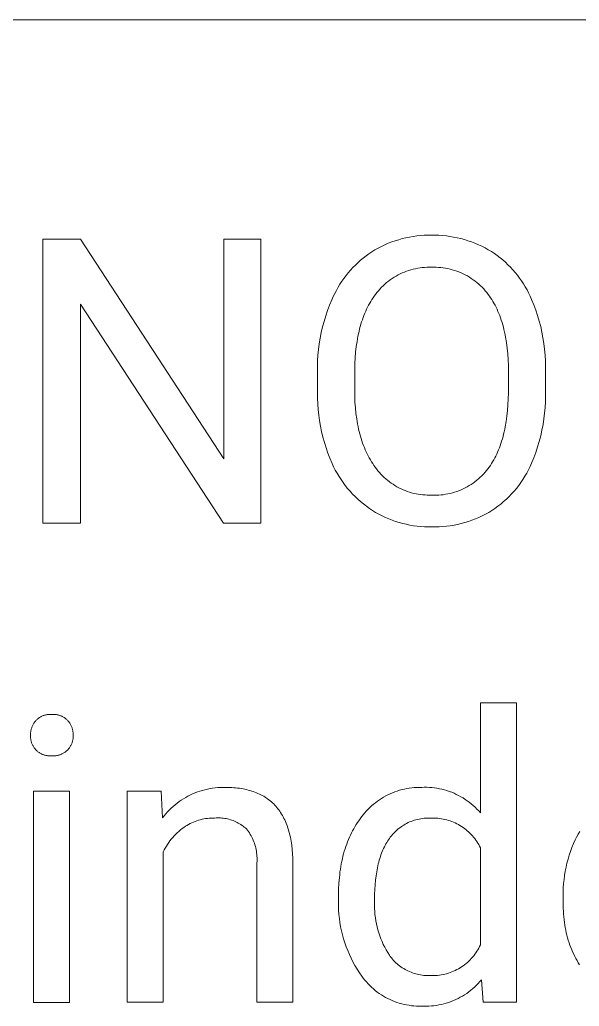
# Model space of a CAD drawing. Header units: millimetres. Extents: x 1287 to 5317, y -239 to 2577.
# Drawn here: x 4142.9 to 4218.2, y 78.8 to 211.4 of the extents above; entities that cross this region are included whole.
import ezdxf

# ---------------------------------------------------------------- set-up
doc = ezdxf.new("R2010")
doc.units = ezdxf.units.MM
doc.header["$MEASUREMENT"] = 0
doc.layers.add('Domyślny', color=7, linetype='Continuous', true_color=0x000000)

msp = doc.modelspace()

# ---------------------------------------------------------------- linework, layer by layer
at = {"layer": 'Domyślny', "color": 18, "lineweight": 15, "true_color": 0x000000}
for p, q in [((5313.2, 211.41), (3793.97, 211.41)), ((4146.07, 143.77), (4146.07, 181.94)), ((4146.07, 181.94), (4151.13, 181.94)), ((4151.13, 181.94), (4170.4, 152.4)), ((4170.4, 152.4), (4170.4, 181.94)), ((4170.4, 181.94), (4175.4, 181.94)), ((4175.4, 181.94), (4175.4, 143.77)), ((4192.99, 181.54), (4193.46, 181.7)), ((4193.46, 181.7), (4193.93, 181.85)), ((4193.93, 181.85), (4194.41, 181.99)), ((4194.41, 181.99), (4194.89, 182.11)), ((4194.89, 182.11), (4195.38, 182.21)), ((4195.38, 182.21), (4195.87, 182.29)), ((4195.87, 182.29), (4196.36, 182.36)), ((4196.36, 182.36), (4196.86, 182.41)), ((4196.86, 182.41), (4197.35, 182.44)), ((4197.35, 182.44), (4197.85, 182.46)), ((4197.85, 182.46), (4198.35, 182.46)), ((4198.35, 182.46), (4198.84, 182.46)), ((4198.84, 182.46), (4199.34, 182.44)), ((4199.34, 182.44), (4199.84, 182.41)), ((4199.84, 182.41), (4200.34, 182.36)), ((4200.34, 182.36), (4200.83, 182.29)), ((4200.83, 182.29), (4201.32, 182.21)), ((4201.32, 182.21), (4201.81, 182.11)), ((4201.81, 182.11), (4202.3, 181.99)), ((4202.3, 181.99), (4202.78, 181.86)), ((4202.78, 181.86), (4203.25, 181.71)), ((4203.25, 181.71), (4203.72, 181.55)), ((4190.32, 180.22), (4190.74, 180.48)), ((4190.74, 180.48), (4191.18, 180.72)), ((4191.18, 180.72), (4191.62, 180.95)), ((4191.62, 180.95), (4192.07, 181.16)), ((4192.07, 181.16), (4192.53, 181.36)), ((4192.53, 181.36), (4192.99, 181.54)), ((4203.72, 181.55), (4204.19, 181.37)), ((4204.19, 181.37), (4204.65, 181.18)), ((4204.65, 181.18), (4205.1, 180.97)), ((4205.1, 180.97), (4205.55, 180.74)), ((4205.55, 180.74), (4205.98, 180.5)), ((4205.98, 180.5), (4206.41, 180.24)), ((4188.45, 178.76), (4188.8, 179.08)), ((4188.8, 179.08), (4189.17, 179.38)), ((4189.17, 179.38), (4189.54, 179.67)), ((4189.54, 179.67), (4189.93, 179.95)), ((4189.93, 179.95), (4190.32, 180.22)), ((4206.41, 180.24), (4206.8, 179.98)), ((4206.8, 179.98), (4207.19, 179.71)), ((4207.19, 179.71), (4207.56, 179.42)), ((4207.56, 179.42), (4207.93, 179.12)), ((4207.93, 179.12), (4208.29, 178.81)), ((4187.14, 177.39), (4187.45, 177.75)), ((4187.45, 177.75), (4187.77, 178.1)), ((4187.77, 178.1), (4188.1, 178.44)), ((4188.1, 178.44), (4188.45, 178.76)), ((4195.28, 177.71), (4194.99, 177.61)), ((4195.58, 177.8), (4195.28, 177.71)), ((4195.88, 177.88), (4195.58, 177.8)), ((4196.18, 177.95), (4195.88, 177.88)), ((4196.49, 178.01), (4196.18, 177.95)), ((4196.8, 178.06), (4196.49, 178.01)), ((4197.1, 178.1), (4196.8, 178.06)), ((4197.41, 178.12), (4197.1, 178.1)), ((4197.72, 178.14), (4197.41, 178.12)), ((4198.03, 178.14), (4197.72, 178.14)), ((4198.35, 178.14), (4198.03, 178.14)), ((4198.66, 178.15), (4198.35, 178.14)), ((4198.97, 178.14), (4198.66, 178.15)), ((4199.29, 178.13), (4198.97, 178.14)), ((4199.6, 178.1), (4199.29, 178.13)), ((4199.91, 178.07), (4199.6, 178.1)), ((4200.22, 178.02), (4199.91, 178.07)), ((4200.53, 177.96), (4200.22, 178.02)), ((4200.84, 177.89), (4200.53, 177.96)), ((4201.14, 177.82), (4200.84, 177.89)), ((4201.44, 177.73), (4201.14, 177.82)), ((4201.74, 177.63), (4201.44, 177.73)), ((4208.29, 178.81), (4208.63, 178.48)), ((4208.63, 178.48), (4208.96, 178.15)), ((4208.96, 178.15), (4209.29, 177.8)), ((4209.29, 177.8), (4209.6, 177.45)), ((4186.28, 176.26), (4186.56, 176.65)), ((4186.56, 176.65), (4186.84, 177.02)), ((4186.84, 177.02), (4187.14, 177.39)), ((4192.8, 176.46), (4192.55, 176.27)), ((4193.05, 176.64), (4192.8, 176.46)), ((4193.31, 176.8), (4193.05, 176.64)), ((4193.58, 176.96), (4193.31, 176.8)), ((4193.85, 177.11), (4193.58, 176.96)), ((4194.13, 177.25), (4193.85, 177.11)), ((4194.41, 177.38), (4194.13, 177.25)), ((4194.7, 177.5), (4194.41, 177.38)), ((4194.99, 177.61), (4194.7, 177.5)), ((4202.03, 177.52), (4201.74, 177.63)), ((4202.32, 177.4), (4202.03, 177.52)), ((4202.61, 177.27), (4202.32, 177.4)), ((4202.89, 177.13), (4202.61, 177.27)), ((4203.17, 176.98), (4202.89, 177.13)), ((4203.44, 176.82), (4203.17, 176.98)), ((4203.7, 176.65), (4203.44, 176.82)), ((4203.96, 176.47), (4203.7, 176.65)), ((4204.21, 176.28), (4203.96, 176.47)), ((4209.6, 177.45), (4209.89, 177.08)), ((4209.89, 177.08), (4210.18, 176.7)), ((4210.18, 176.7), (4210.45, 176.32)), ((4185.32, 174.62), (4185.54, 175.04)), ((4185.54, 175.04), (4185.78, 175.46)), ((4185.78, 175.46), (4186.02, 175.86)), ((4186.02, 175.86), (4186.28, 176.26)), ((4191.41, 175.22), (4191.2, 174.99)), ((4191.62, 175.45), (4191.41, 175.22)), ((4191.84, 175.67), (4191.62, 175.45)), ((4192.07, 175.88), (4191.84, 175.67)), ((4192.31, 176.08), (4192.07, 175.88)), ((4192.55, 176.27), (4192.31, 176.08)), ((4204.46, 176.09), (4204.21, 176.28)), ((4204.7, 175.89), (4204.46, 176.09)), ((4204.93, 175.67), (4204.7, 175.89)), ((4205.15, 175.45), (4204.93, 175.67)), ((4205.37, 175.23), (4205.15, 175.45)), ((4205.58, 174.99), (4205.37, 175.23)), ((4210.45, 176.32), (4210.71, 175.92)), ((4210.71, 175.92), (4210.96, 175.52)), ((4210.96, 175.52), (4211.19, 175.11)), ((4211.19, 175.11), (4211.41, 174.69)), ((4184.63, 173.05), (4184.92, 173.76)), ((4184.92, 173.76), (4185.12, 174.2)), ((4185.12, 174.2), (4185.32, 174.62)), ((4190.33, 173.8), (4190.17, 173.55)), ((4190.48, 174.04), (4190.33, 173.8)), ((4190.65, 174.27), (4190.48, 174.04)), ((4190.82, 174.5), (4190.65, 174.27)), ((4191, 174.75), (4190.82, 174.5)), ((4191.2, 174.99), (4191, 174.75)), ((4205.78, 174.75), (4205.58, 174.99)), ((4205.97, 174.5), (4205.78, 174.75)), ((4206.14, 174.27), (4205.97, 174.5)), ((4206.3, 174.04), (4206.14, 174.27)), ((4206.45, 173.8), (4206.3, 174.04)), ((4206.61, 173.55), (4206.45, 173.8)), ((4211.41, 174.69), (4211.62, 174.26)), ((4211.62, 174.26), (4211.81, 173.83)), ((4211.81, 173.83), (4212.1, 173.11)), ((4170.34, 143.77), (4151.13, 173.18)), ((4151.13, 173.18), (4151.13, 143.77)), ((4184.36, 172.33), (4184.63, 173.05)), ((4189.62, 172.52), (4189.49, 172.24)), ((4189.75, 172.79), (4189.62, 172.52)), ((4189.88, 173.05), (4189.75, 172.79)), ((4190.03, 173.3), (4189.88, 173.05)), ((4190.17, 173.55), (4190.03, 173.3)), ((4206.75, 173.3), (4206.61, 173.55)), ((4206.89, 173.03), (4206.75, 173.3)), ((4207.03, 172.77), (4206.89, 173.03)), ((4207.16, 172.5), (4207.03, 172.77)), ((4207.28, 172.22), (4207.16, 172.5)), ((4212.1, 173.11), (4212.37, 172.39)), ((4212.37, 172.39), (4212.61, 171.65)), ((4183.89, 170.87), (4184.11, 171.61)), ((4184.11, 171.61), (4184.36, 172.33)), ((4189.04, 171.1), (4188.93, 170.79)), ((4189.14, 171.39), (4189.04, 171.1)), ((4189.25, 171.68), (4189.14, 171.39)), ((4189.37, 171.97), (4189.25, 171.68)), ((4189.49, 172.24), (4189.37, 171.97)), ((4207.4, 171.93), (4207.28, 172.22)), ((4207.52, 171.64), (4207.4, 171.93)), ((4207.63, 171.34), (4207.52, 171.64)), ((4207.73, 171.04), (4207.63, 171.34)), ((4212.61, 171.65), (4212.83, 170.91)), ((4183.52, 169.38), (4183.69, 170.13)), ((4183.69, 170.13), (4183.89, 170.87)), ((4188.66, 169.86), (4188.59, 169.53)), ((4188.75, 170.18), (4188.66, 169.86)), ((4188.84, 170.49), (4188.75, 170.18)), ((4188.93, 170.79), (4188.84, 170.49)), ((4207.83, 170.73), (4207.73, 171.04)), ((4207.92, 170.41), (4207.83, 170.73)), ((4208.01, 170.09), (4207.92, 170.41)), ((4208.09, 169.76), (4208.01, 170.09)), ((4208.17, 169.42), (4208.09, 169.76)), ((4212.83, 170.91), (4213.03, 170.16)), ((4213.03, 170.16), (4213.2, 169.41)), ((4183.24, 167.86), (4183.37, 168.62)), ((4183.37, 168.62), (4183.52, 169.38)), ((4188.44, 168.87), (4188.32, 168.18)), ((4188.51, 169.21), (4188.44, 168.87)), ((4188.59, 169.53), (4188.51, 169.21)), ((4208.24, 169.08), (4208.17, 169.42)), ((4208.31, 168.74), (4208.24, 169.08)), ((4208.43, 168.02), (4208.31, 168.74)), ((4213.2, 169.41), (4213.34, 168.65)), ((4213.34, 168.65), (4213.47, 167.89)), ((4183.07, 166.34), (4183.14, 167.1)), ((4183.14, 167.1), (4183.24, 167.86)), ((4188.22, 167.48), (4188.13, 166.75)), ((4188.32, 168.18), (4188.22, 167.48)), ((4208.52, 167.28), (4208.43, 168.02)), ((4208.6, 166.52), (4208.52, 167.28)), ((4213.47, 167.89), (4213.56, 167.12)), ((4213.56, 167.12), (4213.63, 166.35)), ((4183.02, 165.57), (4183.07, 166.34)), ((4188.07, 165.99), (4188.03, 165.22)), ((4188.13, 166.75), (4188.07, 165.99)), ((4208.65, 165.73), (4208.6, 166.52)), ((4213.63, 166.35), (4213.68, 165.58)), ((4183, 164.8), (4183.02, 165.57)), ((4183.01, 164.03), (4183, 164.8)), ((4188.03, 165.22), (4188.01, 164.42)), ((4188.01, 164.42), (4188.01, 161.62)), ((4208.68, 164.92), (4208.65, 165.73)), ((4208.69, 164.09), (4208.68, 164.92)), ((4213.68, 165.58), (4213.7, 164.81)), ((4213.7, 164.81), (4213.7, 164.03)), ((4183.01, 161.28), (4183.01, 164.03)), ((4208.69, 161.25), (4208.69, 164.09)), ((4213.7, 164.03), (4213.7, 161.62)), ((4183.01, 160.53), (4183.01, 161.28)), ((4183.04, 159.78), (4183.01, 160.53)), ((4188.01, 161.62), (4188.02, 160.81)), ((4188.02, 160.81), (4188.05, 160.02)), ((4208.63, 159.65), (4208.67, 160.44)), ((4208.67, 160.44), (4208.69, 161.25)), ((4213.7, 160.84), (4213.68, 160.07)), ((4213.7, 161.62), (4213.7, 160.84)), ((4183.09, 159.03), (4183.04, 159.78)), ((4188.05, 160.02), (4188.11, 159.25)), ((4188.11, 159.25), (4188.18, 158.5)), ((4208.57, 158.88), (4208.63, 159.65)), ((4213.64, 159.3), (4213.56, 158.53)), ((4213.68, 160.07), (4213.64, 159.3)), ((4183.17, 158.28), (4183.09, 159.03)), ((4183.27, 157.53), (4183.17, 158.28)), ((4188.18, 158.5), (4188.28, 157.78)), ((4188.28, 157.78), (4188.34, 157.43)), ((4208.39, 157.41), (4208.49, 158.13)), ((4208.49, 158.13), (4208.57, 158.88)), ((4213.56, 158.53), (4213.47, 157.77)), ((4183.4, 156.79), (4183.27, 157.53)), ((4183.55, 156.06), (4183.4, 156.79)), ((4188.34, 157.43), (4188.4, 157.08)), ((4188.4, 157.08), (4188.46, 156.74)), ((4188.46, 156.74), (4188.54, 156.4)), ((4208.2, 156.37), (4208.27, 156.71)), ((4208.27, 156.71), (4208.39, 157.41)), ((4213.35, 157), (4213.2, 156.25)), ((4213.47, 157.77), (4213.35, 157)), ((4183.72, 155.33), (4183.55, 156.06)), ((4183.93, 154.6), (4183.72, 155.33)), ((4188.54, 156.4), (4188.61, 156.07)), ((4188.61, 156.07), (4188.7, 155.75)), ((4188.7, 155.75), (4188.79, 155.43)), ((4188.79, 155.43), (4188.88, 155.11)), ((4207.88, 155.08), (4207.97, 155.39)), ((4207.97, 155.39), (4208.05, 155.71)), ((4208.05, 155.71), (4208.13, 156.04)), ((4208.13, 156.04), (4208.2, 156.37)), ((4213.03, 155.49), (4212.83, 154.74)), ((4213.2, 156.25), (4213.03, 155.49)), ((4184.15, 153.88), (4183.93, 154.6)), ((4184.4, 153.17), (4184.15, 153.88)), ((4188.88, 155.11), (4188.98, 154.8)), ((4188.98, 154.8), (4189.08, 154.5)), ((4189.08, 154.5), (4189.19, 154.2)), ((4189.19, 154.2), (4189.31, 153.91)), ((4189.31, 153.91), (4189.43, 153.62)), ((4207.36, 153.59), (4207.47, 153.87)), ((4207.47, 153.87), (4207.58, 154.16)), ((4207.58, 154.16), (4207.69, 154.46)), ((4207.69, 154.46), (4207.78, 154.77)), ((4207.78, 154.77), (4207.88, 155.08)), ((4212.61, 154), (4212.37, 153.27)), ((4212.83, 154.74), (4212.61, 154)), ((4184.67, 152.47), (4184.4, 153.17)), ((4189.43, 153.62), (4189.56, 153.34)), ((4189.56, 153.34), (4189.69, 153.06)), ((4189.69, 153.06), (4189.83, 152.79)), ((4189.83, 152.79), (4189.97, 152.53)), ((4189.97, 152.53), (4190.12, 152.27)), ((4206.71, 152.25), (4206.85, 152.51)), ((4206.85, 152.51), (4206.99, 152.77)), ((4206.99, 152.77), (4207.12, 153.04)), ((4207.12, 153.04), (4207.24, 153.31)), ((4207.24, 153.31), (4207.36, 153.59)), ((4212.1, 152.55), (4211.81, 151.83)), ((4212.37, 153.27), (4212.1, 152.55)), ((4184.97, 151.78), (4184.67, 152.47)), ((4185.18, 151.33), (4184.97, 151.78)), ((4185.4, 150.89), (4185.18, 151.33)), ((4190.12, 152.27), (4190.27, 152.01)), ((4190.27, 152.01), (4190.43, 151.76)), ((4190.43, 151.76), (4190.59, 151.52)), ((4190.59, 151.52), (4190.76, 151.28)), ((4190.76, 151.28), (4190.94, 151.04)), ((4205.94, 151.07), (4206.11, 151.29)), ((4206.11, 151.29), (4206.27, 151.52)), ((4206.27, 151.52), (4206.42, 151.76)), ((4206.42, 151.76), (4206.57, 152)), ((4206.57, 152), (4206.71, 152.25)), ((4211.6, 151.38), (4211.39, 150.93)), ((4211.81, 151.83), (4211.6, 151.38)), ((4185.65, 150.45), (4185.4, 150.89)), ((4185.9, 150.03), (4185.65, 150.45)), ((4186.17, 149.61), (4185.9, 150.03)), ((4190.94, 151.04), (4191.13, 150.8)), ((4191.13, 150.8), (4191.33, 150.56)), ((4191.33, 150.56), (4191.53, 150.34)), ((4191.53, 150.34), (4191.75, 150.12)), ((4191.75, 150.12), (4191.97, 149.91)), ((4191.97, 149.91), (4192.19, 149.7)), ((4204.68, 149.71), (4204.91, 149.92)), ((4204.91, 149.92), (4205.13, 150.13)), ((4205.13, 150.13), (4205.34, 150.35)), ((4205.34, 150.35), (4205.55, 150.59)), ((4205.55, 150.59), (4205.75, 150.82)), ((4205.75, 150.82), (4205.94, 151.07)), ((4210.91, 150.06), (4210.64, 149.64)), ((4211.15, 150.49), (4210.91, 150.06)), ((4211.39, 150.93), (4211.15, 150.49)), ((4186.46, 149.2), (4186.17, 149.61)), ((4186.75, 148.8), (4186.46, 149.2)), ((4187.06, 148.42), (4186.75, 148.8)), ((4192.19, 149.7), (4192.43, 149.51)), ((4192.43, 149.51), (4192.67, 149.32)), ((4192.67, 149.32), (4192.92, 149.14)), ((4192.92, 149.14), (4193.17, 148.97)), ((4193.17, 148.97), (4193.43, 148.8)), ((4193.43, 148.8), (4193.69, 148.65)), ((4193.69, 148.65), (4193.96, 148.51)), ((4193.96, 148.51), (4194.24, 148.37)), ((4202.88, 148.49), (4203.16, 148.64)), ((4203.16, 148.64), (4203.42, 148.8)), ((4203.42, 148.8), (4203.69, 148.96)), ((4203.69, 148.96), (4203.94, 149.13)), ((4203.94, 149.13), (4204.19, 149.32)), ((4204.19, 149.32), (4204.44, 149.51)), ((4204.44, 149.51), (4204.68, 149.71)), ((4210.07, 148.83), (4209.77, 148.43)), ((4210.36, 149.23), (4210.07, 148.83)), ((4210.64, 149.64), (4210.36, 149.23)), ((4187.39, 148.04), (4187.06, 148.42)), ((4187.73, 147.67), (4187.39, 148.04)), ((4188.07, 147.32), (4187.73, 147.67)), ((4188.44, 146.98), (4188.07, 147.32)), ((4194.24, 148.37), (4194.51, 148.25)), ((4194.51, 148.25), (4194.8, 148.13)), ((4194.8, 148.13), (4195.08, 148.02)), ((4195.08, 148.02), (4195.37, 147.93)), ((4195.37, 147.93), (4195.67, 147.84)), ((4195.67, 147.84), (4195.96, 147.76)), ((4195.96, 147.76), (4196.26, 147.7)), ((4196.26, 147.7), (4196.56, 147.64)), ((4196.56, 147.64), (4196.86, 147.6)), ((4196.86, 147.6), (4197.17, 147.56)), ((4197.17, 147.56), (4197.47, 147.54)), ((4197.47, 147.54), (4197.77, 147.52)), ((4197.77, 147.52), (4198.08, 147.52)), ((4198.08, 147.52), (4198.39, 147.53)), ((4198.39, 147.53), (4198.7, 147.52)), ((4198.7, 147.52), (4199.01, 147.52)), ((4199.01, 147.52), (4199.32, 147.53)), ((4199.32, 147.53), (4199.63, 147.55)), ((4199.63, 147.55), (4199.93, 147.58)), ((4199.93, 147.58), (4200.24, 147.63)), ((4200.24, 147.63), (4200.55, 147.68)), ((4200.55, 147.68), (4200.85, 147.75)), ((4200.85, 147.75), (4201.15, 147.82)), ((4201.15, 147.82), (4201.45, 147.91)), ((4201.45, 147.91), (4201.74, 148.01)), ((4201.74, 148.01), (4202.03, 148.11)), ((4202.03, 148.11), (4202.32, 148.23)), ((4202.32, 148.23), (4202.6, 148.36)), ((4202.6, 148.36), (4202.88, 148.49)), ((4208.77, 147.32), (4208.42, 146.98)), ((4209.12, 147.68), (4208.77, 147.32)), ((4209.45, 148.05), (4209.12, 147.68)), ((4209.77, 148.43), (4209.45, 148.05)), ((4188.81, 146.65), (4188.44, 146.98)), ((4189.19, 146.33), (4188.81, 146.65)), ((4189.58, 146.03), (4189.19, 146.33)), ((4189.99, 145.74), (4189.58, 146.03)), ((4207.28, 146.02), (4206.88, 145.72)), ((4207.67, 146.32), (4207.28, 146.02)), ((4208.05, 146.65), (4207.67, 146.32)), ((4208.42, 146.98), (4208.05, 146.65)), ((4190.4, 145.46), (4189.99, 145.74)), ((4190.82, 145.2), (4190.4, 145.46)), ((4191.26, 144.96), (4190.82, 145.2)), ((4191.7, 144.74), (4191.26, 144.96)), ((4192.14, 144.53), (4191.7, 144.74)), ((4192.6, 144.33), (4192.14, 144.53)), ((4205.15, 144.72), (4204.7, 144.51)), ((4205.6, 144.95), (4205.15, 144.72)), ((4206.04, 145.19), (4205.6, 144.95)), ((4206.46, 145.44), (4206.04, 145.19)), ((4206.88, 145.72), (4206.46, 145.44)), ((4151.13, 143.77), (4146.07, 143.77)), ((4175.4, 143.77), (4170.34, 143.77)), ((4193.06, 144.16), (4192.6, 144.33)), ((4193.52, 143.99), (4193.06, 144.16)), ((4194, 143.84), (4193.52, 143.99)), ((4194.47, 143.71), (4194, 143.84)), ((4194.95, 143.6), (4194.47, 143.71)), ((4195.44, 143.5), (4194.95, 143.6)), ((4195.92, 143.41), (4195.44, 143.5)), ((4196.41, 143.35), (4195.92, 143.41)), ((4196.9, 143.3), (4196.41, 143.35)), ((4197.4, 143.26), (4196.9, 143.3)), ((4197.89, 143.24), (4197.4, 143.26)), ((4198.39, 143.24), (4197.89, 143.24)), ((4198.89, 143.24), (4198.39, 143.24)), ((4199.38, 143.26), (4198.89, 143.24)), ((4199.88, 143.29), (4199.38, 143.26)), ((4200.38, 143.34), (4199.88, 143.29)), ((4200.87, 143.4), (4200.38, 143.34)), ((4201.37, 143.48), (4200.87, 143.4)), ((4201.86, 143.58), (4201.37, 143.48)), ((4202.34, 143.7), (4201.86, 143.58)), ((4202.82, 143.83), (4202.34, 143.7)), ((4203.3, 143.98), (4202.82, 143.83)), ((4203.77, 144.14), (4203.3, 143.98)), ((4204.24, 144.32), (4203.77, 144.14)), ((4204.7, 144.51), (4204.24, 144.32)), ((4204.92, 104.83), (4204.92, 119.62)), ((4204.92, 119.62), (4209.77, 119.62)), ((4209.77, 119.62), (4209.77, 79.36)), ((4146.53, 118), (4146.62, 118.02)), ((4146.62, 118.02), (4146.71, 118.03)), ((4146.71, 118.03), (4146.8, 118.04)), ((4146.8, 118.04), (4146.89, 118.05)), ((4146.89, 118.05), (4146.98, 118.05)), ((4146.98, 118.05), (4147.07, 118.05)), ((4147.07, 118.05), (4147.16, 118.05)), ((4147.16, 118.05), (4147.25, 118.04)), ((4147.25, 118.04), (4147.35, 118.05)), ((4147.35, 118.05), (4147.44, 118.05)), ((4147.44, 118.05), (4147.53, 118.05)), ((4147.53, 118.05), (4147.62, 118.05)), ((4147.62, 118.05), (4147.71, 118.04)), ((4147.71, 118.04), (4147.8, 118.03)), ((4147.8, 118.03), (4147.89, 118.02)), ((4147.89, 118.02), (4147.98, 118)), ((4144.7, 116.61), (4144.75, 116.69)), ((4144.75, 116.69), (4144.8, 116.77)), ((4144.8, 116.77), (4144.85, 116.85)), ((4144.85, 116.85), (4144.9, 116.93)), ((4144.9, 116.93), (4144.95, 117.01)), ((4144.95, 117.01), (4145.01, 117.08)), ((4145.01, 117.08), (4145.07, 117.15)), ((4145.07, 117.15), (4145.13, 117.23)), ((4145.13, 117.23), (4145.2, 117.29)), ((4145.2, 117.29), (4145.26, 117.35)), ((4145.26, 117.35), (4145.33, 117.41)), ((4145.33, 117.41), (4145.4, 117.47)), ((4145.4, 117.47), (4145.47, 117.53)), ((4145.47, 117.53), (4145.54, 117.58)), ((4145.54, 117.58), (4145.62, 117.63)), ((4145.62, 117.63), (4145.7, 117.68)), ((4145.7, 117.68), (4145.77, 117.72)), ((4145.77, 117.72), (4145.85, 117.77)), ((4145.85, 117.77), (4145.93, 117.81)), ((4145.93, 117.81), (4146.02, 117.84)), ((4146.02, 117.84), (4146.1, 117.88)), ((4146.1, 117.88), (4146.19, 117.91)), ((4146.19, 117.91), (4146.27, 117.94)), ((4146.27, 117.94), (4146.36, 117.96)), ((4146.36, 117.96), (4146.45, 117.98)), ((4146.45, 117.98), (4146.53, 118)), ((4147.98, 118), (4148.07, 117.98)), ((4148.07, 117.98), (4148.16, 117.96)), ((4148.16, 117.96), (4148.25, 117.93)), ((4148.25, 117.93), (4148.33, 117.9)), ((4148.33, 117.9), (4148.42, 117.87)), ((4148.42, 117.87), (4148.5, 117.84)), ((4148.5, 117.84), (4148.59, 117.8)), ((4148.59, 117.8), (4148.67, 117.76)), ((4148.67, 117.76), (4148.75, 117.72)), ((4148.75, 117.72), (4148.83, 117.68)), ((4148.83, 117.68), (4148.91, 117.63)), ((4148.91, 117.63), (4148.98, 117.58)), ((4148.98, 117.58), (4149.06, 117.53)), ((4149.06, 117.53), (4149.13, 117.47)), ((4149.13, 117.47), (4149.2, 117.41)), ((4149.2, 117.41), (4149.27, 117.35)), ((4149.27, 117.35), (4149.34, 117.29)), ((4149.34, 117.29), (4149.4, 117.23)), ((4149.4, 117.23), (4149.46, 117.15)), ((4149.46, 117.15), (4149.52, 117.08)), ((4149.52, 117.08), (4149.58, 117.01)), ((4149.58, 117.01), (4149.64, 116.93)), ((4149.64, 116.93), (4149.69, 116.85)), ((4149.69, 116.85), (4149.74, 116.77)), ((4149.74, 116.77), (4149.79, 116.69)), ((4149.79, 116.69), (4149.83, 116.61)), ((4144.39, 115.33), (4144.4, 115.43)), ((4144.4, 115.52), (4144.41, 115.62)), ((4144.4, 115.43), (4144.4, 115.52)), ((4144.41, 115.62), (4144.42, 115.71)), ((4144.42, 115.71), (4144.44, 115.8)), ((4144.44, 115.8), (4144.45, 115.9)), ((4144.45, 115.9), (4144.48, 115.99)), ((4144.48, 115.99), (4144.5, 116.08)), ((4144.5, 116.08), (4144.53, 116.17)), ((4144.53, 116.17), (4144.56, 116.26)), ((4144.56, 116.26), (4144.59, 116.35)), ((4144.59, 116.35), (4144.62, 116.44)), ((4144.62, 116.44), (4144.66, 116.52)), ((4144.66, 116.52), (4144.7, 116.61)), ((4149.83, 116.61), (4149.87, 116.52)), ((4149.87, 116.52), (4149.91, 116.44)), ((4149.91, 116.44), (4149.95, 116.35)), ((4149.95, 116.35), (4149.98, 116.26)), ((4149.98, 116.26), (4150.01, 116.17)), ((4150.01, 116.17), (4150.04, 116.08)), ((4150.04, 116.08), (4150.06, 115.99)), ((4150.06, 115.99), (4150.08, 115.9)), ((4150.08, 115.9), (4150.1, 115.8)), ((4150.1, 115.8), (4150.11, 115.71)), ((4150.11, 115.71), (4150.13, 115.62)), ((4150.13, 115.62), (4150.13, 115.52)), ((4150.13, 115.52), (4150.14, 115.43)), ((4150.14, 115.43), (4150.14, 115.33)), ((4144.4, 115.24), (4144.39, 115.33)), ((4144.39, 115.15), (4144.4, 115.24)), ((4144.4, 115.05), (4144.39, 115.15)), ((4144.4, 114.96), (4144.4, 115.05)), ((4144.41, 114.87), (4144.4, 114.96)), ((4144.42, 114.77), (4144.41, 114.87)), ((4144.43, 114.68), (4144.42, 114.77)), ((4144.45, 114.59), (4144.43, 114.68)), ((4144.47, 114.5), (4144.45, 114.59)), ((4144.5, 114.41), (4144.47, 114.5)), ((4144.52, 114.32), (4144.5, 114.41)), ((4144.55, 114.23), (4144.52, 114.32)), ((4144.59, 114.14), (4144.55, 114.23)), ((4144.62, 114.06), (4144.59, 114.14)), ((4144.66, 113.97), (4144.62, 114.06)), ((4149.91, 114.06), (4149.88, 113.97)), ((4149.95, 114.14), (4149.91, 114.06)), ((4149.98, 114.23), (4149.95, 114.14)), ((4150.01, 114.32), (4149.98, 114.23)), ((4150.04, 114.41), (4150.01, 114.32)), ((4150.06, 114.5), (4150.04, 114.41)), ((4150.08, 114.59), (4150.06, 114.5)), ((4150.1, 114.68), (4150.08, 114.59)), ((4150.12, 114.77), (4150.1, 114.68)), ((4150.13, 114.87), (4150.12, 114.77)), ((4150.14, 114.96), (4150.13, 114.87)), ((4150.14, 115.33), (4150.14, 115.24)), ((4150.14, 115.24), (4150.14, 115.15)), ((4150.14, 115.15), (4150.14, 115.05)), ((4150.14, 115.05), (4150.14, 114.96)), ((4144.7, 113.89), (4144.66, 113.97)), ((4144.75, 113.81), (4144.7, 113.89)), ((4144.79, 113.72), (4144.75, 113.81)), ((4144.84, 113.65), (4144.79, 113.72)), ((4144.9, 113.57), (4144.84, 113.65)), ((4144.95, 113.49), (4144.9, 113.57)), ((4145.01, 113.42), (4144.95, 113.49)), ((4145.07, 113.35), (4145.01, 113.42)), ((4145.13, 113.28), (4145.07, 113.35)), ((4145.2, 113.22), (4145.13, 113.28)), ((4145.26, 113.16), (4145.2, 113.22)), ((4145.33, 113.1), (4145.26, 113.16)), ((4145.4, 113.04), (4145.33, 113.1)), ((4145.47, 112.99), (4145.4, 113.04)), ((4145.55, 112.93), (4145.47, 112.99)), ((4145.62, 112.88), (4145.55, 112.93)), ((4145.7, 112.84), (4145.62, 112.88)), ((4145.78, 112.79), (4145.7, 112.84)), ((4145.86, 112.75), (4145.78, 112.79)), ((4145.94, 112.71), (4145.86, 112.75)), ((4146.02, 112.68), (4145.94, 112.71)), ((4148.55, 112.7), (4148.46, 112.67)), ((4148.63, 112.74), (4148.55, 112.7)), ((4148.72, 112.78), (4148.63, 112.74)), ((4148.8, 112.83), (4148.72, 112.78)), ((4148.88, 112.87), (4148.8, 112.83)), ((4148.96, 112.92), (4148.88, 112.87)), ((4149.04, 112.98), (4148.96, 112.92)), ((4149.12, 113.03), (4149.04, 112.98)), ((4149.19, 113.09), (4149.12, 113.03)), ((4149.26, 113.15), (4149.19, 113.09)), ((4149.33, 113.21), (4149.26, 113.15)), ((4149.4, 113.28), (4149.33, 113.21)), ((4149.46, 113.35), (4149.4, 113.28)), ((4149.53, 113.42), (4149.46, 113.35)), ((4149.58, 113.49), (4149.53, 113.42)), ((4149.64, 113.57), (4149.58, 113.49)), ((4149.69, 113.65), (4149.64, 113.57)), ((4149.74, 113.72), (4149.69, 113.65)), ((4149.79, 113.81), (4149.74, 113.72)), ((4149.83, 113.89), (4149.79, 113.81)), ((4149.88, 113.97), (4149.83, 113.89)), ((4146.11, 112.65), (4146.02, 112.68)), ((4146.19, 112.62), (4146.11, 112.65)), ((4146.28, 112.59), (4146.19, 112.62)), ((4146.36, 112.56), (4146.28, 112.59)), ((4146.45, 112.54), (4146.36, 112.56)), ((4146.54, 112.53), (4146.45, 112.54)), ((4146.63, 112.51), (4146.54, 112.53)), ((4146.72, 112.5), (4146.63, 112.51)), ((4146.81, 112.49), (4146.72, 112.5)), ((4146.9, 112.48), (4146.81, 112.49)), ((4146.99, 112.48), (4146.9, 112.48)), ((4147.07, 112.48), (4146.99, 112.48)), ((4147.16, 112.48), (4147.07, 112.48)), ((4147.25, 112.49), (4147.16, 112.48)), ((4147.35, 112.48), (4147.25, 112.49)), ((4147.44, 112.48), (4147.35, 112.48)), ((4147.54, 112.48), (4147.44, 112.48)), ((4147.63, 112.49), (4147.54, 112.48)), ((4147.73, 112.49), (4147.63, 112.49)), ((4147.82, 112.5), (4147.73, 112.49)), ((4147.91, 112.52), (4147.82, 112.5)), ((4148.01, 112.53), (4147.91, 112.52)), ((4148.1, 112.55), (4148.01, 112.53)), ((4148.19, 112.58), (4148.1, 112.55)), ((4148.28, 112.6), (4148.19, 112.58)), ((4148.37, 112.63), (4148.28, 112.6)), ((4148.46, 112.67), (4148.37, 112.63)), ((4144.79, 79.35), (4144.79, 107.71)), ((4144.79, 107.71), (4149.63, 107.71)), ((4149.63, 107.71), (4149.63, 79.35)), ((4157.39, 79.36), (4157.39, 107.72)), ((4157.39, 107.72), (4161.98, 107.72)), ((4161.98, 107.72), (4162.14, 104.15)), ((4166.21, 107.37), (4166.54, 107.5)), ((4166.54, 107.5), (4166.86, 107.63)), ((4166.86, 107.63), (4167.19, 107.74)), ((4167.19, 107.74), (4167.53, 107.84)), ((4167.53, 107.84), (4167.87, 107.93)), ((4167.87, 107.93), (4168.21, 108.01)), ((4168.21, 108.01), (4168.55, 108.08)), ((4168.55, 108.08), (4168.9, 108.14)), ((4168.9, 108.14), (4169.24, 108.18)), ((4169.24, 108.18), (4169.59, 108.21)), ((4169.59, 108.21), (4169.94, 108.23)), ((4169.94, 108.23), (4170.29, 108.24)), ((4170.29, 108.24), (4170.64, 108.24)), ((4170.64, 108.24), (4170.92, 108.24)), ((4170.92, 108.24), (4171.19, 108.23)), ((4171.19, 108.23), (4171.46, 108.22)), ((4171.46, 108.22), (4171.73, 108.2)), ((4171.73, 108.2), (4171.99, 108.18)), ((4171.99, 108.18), (4172.25, 108.15)), ((4172.25, 108.15), (4172.5, 108.12)), ((4172.5, 108.12), (4172.75, 108.08)), ((4172.75, 108.08), (4172.99, 108.04)), ((4172.99, 108.04), (4173.23, 107.99)), ((4173.23, 107.99), (4173.47, 107.94)), ((4173.47, 107.94), (4173.7, 107.88)), ((4173.7, 107.88), (4173.92, 107.82)), ((4173.92, 107.82), (4174.15, 107.75)), ((4174.15, 107.75), (4174.36, 107.68)), ((4174.36, 107.68), (4174.58, 107.61)), ((4174.58, 107.61), (4174.79, 107.52)), ((4174.79, 107.52), (4174.99, 107.44)), ((4174.99, 107.44), (4175.19, 107.35)), ((4192.8, 107.39), (4193.11, 107.52)), ((4193.11, 107.52), (4193.42, 107.64)), ((4193.42, 107.64), (4193.73, 107.75)), ((4193.73, 107.75), (4194.05, 107.85)), ((4194.05, 107.85), (4194.38, 107.94)), ((4194.38, 107.94), (4194.7, 108.01)), ((4194.7, 108.01), (4195.03, 108.08)), ((4195.03, 108.08), (4195.36, 108.14)), ((4195.36, 108.14), (4195.69, 108.18)), ((4195.69, 108.18), (4196.03, 108.21)), ((4196.03, 108.21), (4196.36, 108.23)), ((4196.36, 108.23), (4196.7, 108.24)), ((4196.7, 108.24), (4197.03, 108.24)), ((4197.03, 108.24), (4197.37, 108.25)), ((4197.37, 108.25), (4197.72, 108.25)), ((4197.72, 108.25), (4198.06, 108.23)), ((4198.06, 108.23), (4198.4, 108.21)), ((4198.4, 108.21), (4198.74, 108.17)), ((4198.74, 108.17), (4199.08, 108.12)), ((4199.08, 108.12), (4199.42, 108.06)), ((4199.42, 108.06), (4199.75, 107.98)), ((4199.75, 107.98), (4200.08, 107.9)), ((4200.08, 107.9), (4200.41, 107.8)), ((4200.41, 107.8), (4200.73, 107.69)), ((4200.73, 107.69), (4201.06, 107.58)), ((4201.06, 107.58), (4201.37, 107.45)), ((4201.37, 107.45), (4201.68, 107.3)), ((4163.84, 105.91), (4164.11, 106.12)), ((4164.11, 106.12), (4164.39, 106.33)), ((4164.39, 106.33), (4164.68, 106.53)), ((4164.68, 106.53), (4164.98, 106.72)), ((4164.98, 106.72), (4165.28, 106.9)), ((4165.28, 106.9), (4165.58, 107.06)), ((4165.58, 107.06), (4165.9, 107.22)), ((4165.9, 107.22), (4166.21, 107.37)), ((4175.19, 107.35), (4175.39, 107.25)), ((4175.39, 107.25), (4175.58, 107.15)), ((4175.58, 107.15), (4175.77, 107.04)), ((4175.77, 107.04), (4175.95, 106.93)), ((4175.95, 106.93), (4176.13, 106.81)), ((4176.13, 106.81), (4176.3, 106.69)), ((4176.3, 106.69), (4176.47, 106.57)), ((4176.47, 106.57), (4176.64, 106.43)), ((4176.64, 106.43), (4176.8, 106.3)), ((4176.8, 106.3), (4176.95, 106.16)), ((4176.95, 106.16), (4177.11, 106.01)), ((4190.53, 105.97), (4190.79, 106.18)), ((4190.79, 106.18), (4191.06, 106.38)), ((4191.06, 106.38), (4191.34, 106.57)), ((4191.34, 106.57), (4191.62, 106.76)), ((4191.62, 106.76), (4191.9, 106.93)), ((4191.9, 106.93), (4192.2, 107.09)), ((4192.2, 107.09), (4192.49, 107.24)), ((4192.49, 107.24), (4192.8, 107.39)), ((4201.68, 107.3), (4201.99, 107.15)), ((4201.99, 107.15), (4202.29, 106.99)), ((4202.29, 106.99), (4202.59, 106.82)), ((4202.59, 106.82), (4202.88, 106.63)), ((4202.88, 106.63), (4203.16, 106.44)), ((4203.16, 106.44), (4203.43, 106.24)), ((4203.43, 106.24), (4203.7, 106.03)), ((4162.58, 104.69), (4162.82, 104.95)), ((4162.82, 104.95), (4163.06, 105.2)), ((4163.06, 105.2), (4163.31, 105.45)), ((4163.31, 105.45), (4163.57, 105.68)), ((4163.57, 105.68), (4163.84, 105.91)), ((4177.11, 106.01), (4177.25, 105.86)), ((4177.25, 105.86), (4177.4, 105.7)), ((4177.4, 105.7), (4177.54, 105.54)), ((4177.54, 105.54), (4177.67, 105.38)), ((4177.67, 105.38), (4177.8, 105.21)), ((4177.8, 105.21), (4177.93, 105.03)), ((4177.93, 105.03), (4178.05, 104.85)), ((4178.05, 104.85), (4178.17, 104.66)), ((4189.13, 104.53), (4189.34, 104.79)), ((4189.34, 104.79), (4189.56, 105.04)), ((4189.56, 105.04), (4189.79, 105.29)), ((4189.79, 105.29), (4190.03, 105.52)), ((4190.03, 105.52), (4190.28, 105.75)), ((4190.28, 105.75), (4190.53, 105.97)), ((4203.7, 106.03), (4203.96, 105.8)), ((4203.96, 105.8), (4204.22, 105.57)), ((4204.22, 105.57), (4204.46, 105.33)), ((4204.46, 105.33), (4204.7, 105.09)), ((4204.7, 105.09), (4204.92, 104.83)), ((4162.14, 104.15), (4162.36, 104.42)), ((4162.36, 104.42), (4162.58, 104.69)), ((4166.09, 103.48), (4165.87, 103.37)), ((4166.31, 103.58), (4166.09, 103.48)), ((4166.54, 103.67), (4166.31, 103.58)), ((4166.76, 103.75), (4166.54, 103.67)), ((4167, 103.82), (4166.76, 103.75)), ((4167.23, 103.89), (4167, 103.82)), ((4167.47, 103.95), (4167.23, 103.89)), ((4167.71, 104), (4167.47, 103.95)), ((4167.95, 104.04), (4167.71, 104)), ((4168.19, 104.07), (4167.95, 104.04)), ((4168.43, 104.1), (4168.19, 104.07)), ((4168.67, 104.11), (4168.43, 104.1)), ((4168.92, 104.12), (4168.67, 104.11)), ((4169.16, 104.12), (4168.92, 104.12)), ((4169.36, 104.13), (4169.16, 104.12)), ((4169.55, 104.14), (4169.36, 104.13)), ((4169.75, 104.14), (4169.55, 104.14)), ((4169.94, 104.13), (4169.75, 104.14)), ((4170.13, 104.12), (4169.94, 104.13)), ((4170.33, 104.1), (4170.13, 104.12)), ((4170.52, 104.07), (4170.33, 104.1)), ((4170.71, 104.04), (4170.52, 104.07)), ((4170.9, 104), (4170.71, 104.04)), ((4171.09, 103.95), (4170.9, 104)), ((4171.28, 103.9), (4171.09, 103.95)), ((4171.46, 103.84), (4171.28, 103.9)), ((4171.65, 103.77), (4171.46, 103.84)), ((4171.83, 103.7), (4171.65, 103.77)), ((4172, 103.62), (4171.83, 103.7)), ((4172.18, 103.54), (4172, 103.62)), ((4172.35, 103.45), (4172.18, 103.54)), ((4172.52, 103.35), (4172.35, 103.45)), ((4178.17, 104.66), (4178.28, 104.47)), ((4178.28, 104.47), (4178.39, 104.28)), ((4178.39, 104.28), (4178.49, 104.08)), ((4178.49, 104.08), (4178.59, 103.87)), ((4178.59, 103.87), (4178.69, 103.66)), ((4178.69, 103.66), (4178.78, 103.44)), ((4178.78, 103.44), (4178.87, 103.22)), ((4188.2, 103.23), (4188.38, 103.5)), ((4188.38, 103.5), (4188.55, 103.76)), ((4188.55, 103.76), (4188.74, 104.02)), ((4188.74, 104.02), (4188.93, 104.27)), ((4188.93, 104.27), (4189.13, 104.53)), ((4195.2, 103.5), (4195, 103.4)), ((4195.4, 103.59), (4195.2, 103.5)), ((4195.61, 103.67), (4195.4, 103.59)), ((4195.82, 103.75), (4195.61, 103.67)), ((4196.03, 103.82), (4195.82, 103.75)), ((4196.24, 103.89), (4196.03, 103.82)), ((4196.46, 103.94), (4196.24, 103.89)), ((4196.68, 103.99), (4196.46, 103.94)), ((4196.9, 104.03), (4196.68, 103.99)), ((4197.12, 104.07), (4196.9, 104.03)), ((4197.34, 104.09), (4197.12, 104.07)), ((4197.56, 104.11), (4197.34, 104.09)), ((4197.78, 104.12), (4197.56, 104.11)), ((4198, 104.12), (4197.78, 104.12)), ((4198.23, 104.12), (4198, 104.12)), ((4198.47, 104.12), (4198.23, 104.12)), ((4198.71, 104.12), (4198.47, 104.12)), ((4198.96, 104.11), (4198.71, 104.12)), ((4199.2, 104.09), (4198.96, 104.11)), ((4199.44, 104.07), (4199.2, 104.09)), ((4199.68, 104.03), (4199.44, 104.07)), ((4199.92, 103.99), (4199.68, 104.03)), ((4200.15, 103.93), (4199.92, 103.99)), ((4200.39, 103.87), (4200.15, 103.93)), ((4200.62, 103.81), (4200.39, 103.87)), ((4200.85, 103.73), (4200.62, 103.81)), ((4201.08, 103.65), (4200.85, 103.73)), ((4201.31, 103.56), (4201.08, 103.65)), ((4201.53, 103.46), (4201.31, 103.56)), ((4201.75, 103.35), (4201.53, 103.46)), ((4164.13, 102.14), (4163.92, 101.93)), ((4164.35, 102.33), (4164.13, 102.14)), ((4164.57, 102.52), (4164.35, 102.33)), ((4164.79, 102.7), (4164.57, 102.52)), ((4165.03, 102.87), (4164.79, 102.7)), ((4165.23, 103.01), (4165.03, 102.87)), ((4165.44, 103.14), (4165.23, 103.01)), ((4165.65, 103.26), (4165.44, 103.14)), ((4165.87, 103.37), (4165.65, 103.26)), ((4172.69, 103.25), (4172.52, 103.35)), ((4172.85, 103.14), (4172.69, 103.25)), ((4173.01, 103.03), (4172.85, 103.14)), ((4173.16, 102.91), (4173.01, 103.03)), ((4173.31, 102.79), (4173.16, 102.91)), ((4173.46, 102.66), (4173.31, 102.79)), ((4173.59, 102.48), (4173.46, 102.66)), ((4173.72, 102.3), (4173.59, 102.48)), ((4173.84, 102.12), (4173.72, 102.3)), ((4173.96, 101.93), (4173.84, 102.12)), ((4178.87, 103.22), (4178.95, 103)), ((4178.95, 103), (4179.03, 102.77)), ((4179.03, 102.77), (4179.1, 102.53)), ((4179.1, 102.53), (4179.17, 102.29)), ((4179.17, 102.29), (4179.24, 102.05)), ((4187.44, 101.83), (4187.58, 102.12)), ((4187.58, 102.12), (4187.73, 102.41)), ((4187.73, 102.41), (4187.88, 102.69)), ((4187.88, 102.69), (4188.04, 102.96)), ((4188.04, 102.96), (4188.2, 103.23)), ((4193.39, 102.22), (4193.23, 102.06)), ((4193.55, 102.37), (4193.39, 102.22)), ((4193.71, 102.52), (4193.55, 102.37)), ((4193.88, 102.67), (4193.71, 102.52)), ((4194.06, 102.81), (4193.88, 102.67)), ((4194.24, 102.94), (4194.06, 102.81)), ((4194.42, 103.06), (4194.24, 102.94)), ((4194.61, 103.18), (4194.42, 103.06)), ((4194.8, 103.29), (4194.61, 103.18)), ((4195, 103.4), (4194.8, 103.29)), ((4201.96, 103.24), (4201.75, 103.35)), ((4202.17, 103.12), (4201.96, 103.24)), ((4202.38, 102.99), (4202.17, 103.12)), ((4202.58, 102.85), (4202.38, 102.99)), ((4202.78, 102.71), (4202.58, 102.85)), ((4202.97, 102.56), (4202.78, 102.71)), ((4203.16, 102.41), (4202.97, 102.56)), ((4203.34, 102.25), (4203.16, 102.41)), ((4203.51, 102.08), (4203.34, 102.25)), ((4218.08, 101.96), (4218.29, 102.33)), ((4162.99, 100.82), (4162.82, 100.58)), ((4163.16, 101.06), (4162.99, 100.82)), ((4163.34, 101.29), (4163.16, 101.06)), ((4163.53, 101.51), (4163.34, 101.29)), ((4163.72, 101.72), (4163.53, 101.51)), ((4163.92, 101.93), (4163.72, 101.72)), ((4174.07, 101.74), (4173.96, 101.93)), ((4174.17, 101.55), (4174.07, 101.74)), ((4174.27, 101.35), (4174.17, 101.55)), ((4174.36, 101.15), (4174.27, 101.35)), ((4174.44, 100.94), (4174.36, 101.15)), ((4174.52, 100.73), (4174.44, 100.94)), ((4179.24, 102.05), (4179.3, 101.8)), ((4179.3, 101.8), (4179.36, 101.54)), ((4179.36, 101.54), (4179.41, 101.28)), ((4179.41, 101.28), (4179.46, 101.02)), ((4179.46, 101.02), (4179.5, 100.75)), ((4186.93, 100.62), (4187.05, 100.93)), ((4187.05, 100.93), (4187.17, 101.24)), ((4187.17, 101.24), (4187.3, 101.54)), ((4187.3, 101.54), (4187.44, 101.83)), ((4192.32, 100.83), (4192.21, 100.64)), ((4192.43, 101.02), (4192.32, 100.83)), ((4192.55, 101.19), (4192.43, 101.02)), ((4192.67, 101.37), (4192.55, 101.19)), ((4192.8, 101.55), (4192.67, 101.37)), ((4192.94, 101.72), (4192.8, 101.55)), ((4193.08, 101.89), (4192.94, 101.72)), ((4193.23, 102.06), (4193.08, 101.89)), ((4203.68, 101.91), (4203.51, 102.08)), ((4203.85, 101.73), (4203.68, 101.91)), ((4204.01, 101.54), (4203.85, 101.73)), ((4204.16, 101.35), (4204.01, 101.54)), ((4204.3, 101.16), (4204.16, 101.35)), ((4204.44, 100.96), (4204.3, 101.16)), ((4204.57, 100.76), (4204.44, 100.96)), ((4217.45, 100.68), (4217.68, 101.18)), ((4217.68, 101.18), (4217.87, 101.57)), ((4217.87, 101.57), (4218.08, 101.96)), ((4162.38, 99.83), (4162.25, 99.57)), ((4162.25, 99.57), (4162.25, 79.36)), ((4162.52, 100.09), (4162.38, 99.83)), ((4162.67, 100.34), (4162.52, 100.09)), ((4162.82, 100.58), (4162.67, 100.34)), ((4174.59, 100.52), (4174.52, 100.73)), ((4174.65, 100.31), (4174.59, 100.52)), ((4174.7, 100.1), (4174.65, 100.31)), ((4174.75, 99.88), (4174.7, 100.1)), ((4174.79, 99.66), (4174.75, 99.88)), ((4174.82, 99.44), (4174.79, 99.66)), ((4174.85, 99.22), (4174.82, 99.44)), ((4179.5, 100.75), (4179.54, 100.47)), ((4179.54, 100.47), (4179.6, 99.91)), ((4179.6, 99.91), (4179.65, 99.32)), ((4186.52, 99.33), (4186.61, 99.66)), ((4186.61, 99.66), (4186.71, 99.98)), ((4186.71, 99.98), (4186.82, 100.3)), ((4186.82, 100.3), (4186.93, 100.62)), ((4191.71, 99.61), (4191.63, 99.39)), ((4191.81, 99.83), (4191.71, 99.61)), ((4191.9, 100.04), (4191.81, 99.83)), ((4192, 100.25), (4191.9, 100.04)), ((4192.1, 100.45), (4192, 100.25)), ((4192.21, 100.64), (4192.1, 100.45)), ((4204.7, 100.55), (4204.57, 100.76)), ((4204.81, 100.34), (4204.7, 100.55)), ((4204.92, 100.12), (4204.81, 100.34)), ((4204.92, 87.09), (4204.92, 100.12)), ((4216.87, 99.12), (4217.04, 99.64)), ((4217.04, 99.64), (4217.24, 100.16)), ((4217.24, 100.16), (4217.45, 100.68)), ((4174.86, 99), (4174.85, 99.22)), ((4174.85, 98.12), (4174.87, 98.34)), ((4174.85, 79.36), (4174.85, 98.12)), ((4174.87, 98.78), (4174.86, 99)), ((4174.87, 98.56), (4174.87, 98.78)), ((4174.87, 98.34), (4174.87, 98.56)), ((4179.65, 99.32), (4179.68, 98.72)), ((4179.68, 98.72), (4179.7, 98.09)), ((4186.21, 97.96), (4186.28, 98.31)), ((4186.28, 98.31), (4186.35, 98.65)), ((4186.35, 98.65), (4186.43, 98.99)), ((4186.43, 98.99), (4186.52, 99.33)), ((4191.25, 98.21), (4191.18, 97.96)), ((4191.32, 98.46), (4191.25, 98.21)), ((4191.39, 98.7), (4191.32, 98.46)), ((4191.46, 98.94), (4191.39, 98.7)), ((4191.54, 99.17), (4191.46, 98.94)), ((4191.63, 99.39), (4191.54, 99.17)), ((4216.56, 98.05), (4216.71, 98.58)), ((4216.71, 98.58), (4216.87, 99.12)), ((4179.7, 98.09), (4179.7, 79.36)), ((4185.99, 96.5), (4186.03, 96.87)), ((4186.03, 96.87), (4186.09, 97.24)), ((4186.09, 97.24), (4186.14, 97.6)), ((4186.14, 97.6), (4186.21, 97.96)), ((4190.97, 96.9), (4190.88, 96.34)), ((4191.07, 97.44), (4190.97, 96.9)), ((4191.12, 97.7), (4191.07, 97.44)), ((4191.18, 97.96), (4191.12, 97.7)), ((4216.24, 96.41), (4216.33, 96.96)), ((4216.33, 96.96), (4216.44, 97.51)), ((4216.44, 97.51), (4216.56, 98.05)), ((4185.89, 95.36), (4185.95, 96.13)), ((4185.95, 96.13), (4185.99, 96.5)), ((4190.81, 95.76), (4190.76, 95.15)), ((4190.88, 96.34), (4190.81, 95.76)), ((4216.11, 95.31), (4216.17, 95.86)), ((4216.17, 95.86), (4216.24, 96.41)), ((4185.84, 93.77), (4185.85, 94.58)), ((4185.85, 94.58), (4185.89, 95.36)), ((4190.72, 94.53), (4190.69, 93.89)), ((4190.76, 95.15), (4190.72, 94.53)), ((4216.06, 94.2), (4216.07, 94.75)), ((4216.06, 93.64), (4216.06, 94.2)), ((4216.07, 94.75), (4216.11, 95.31)), ((4185.82, 92.85), (4185.84, 93.41)), ((4185.83, 92.29), (4185.82, 92.85)), ((4185.84, 93.41), (4185.84, 93.77)), ((4190.68, 93.22), (4190.67, 92.8)), ((4190.69, 93.89), (4190.68, 93.22)), ((4216.06, 92.76), (4216.06, 93.64)), ((4185.85, 91.73), (4185.83, 92.29)), ((4185.89, 91.17), (4185.85, 91.73)), ((4190.67, 92.8), (4190.66, 92.39)), ((4190.66, 92.39), (4190.68, 91.97)), ((4190.68, 91.97), (4190.7, 91.55)), ((4190.7, 91.55), (4190.74, 91.14)), ((4216.06, 92.36), (4216.06, 92.76)), ((4216.07, 91.97), (4216.06, 92.36)), ((4216.09, 91.59), (4216.07, 91.97)), ((4216.11, 91.21), (4216.09, 91.59)), ((4185.95, 90.62), (4185.89, 91.17)), ((4186.02, 90.06), (4185.95, 90.62)), ((4190.74, 91.14), (4190.79, 90.72)), ((4190.79, 90.72), (4190.86, 90.31)), ((4190.86, 90.31), (4190.94, 89.9)), ((4216.14, 90.84), (4216.11, 91.21)), ((4216.18, 90.47), (4216.14, 90.84)), ((4216.23, 90.1), (4216.18, 90.47)), ((4186.12, 89.51), (4186.02, 90.06)), ((4186.23, 88.96), (4186.12, 89.51)), ((4186.36, 88.42), (4186.23, 88.96)), ((4190.94, 89.9), (4191.03, 89.49)), ((4191.03, 89.49), (4191.13, 89.09)), ((4191.13, 89.09), (4191.25, 88.69)), ((4216.28, 89.74), (4216.23, 90.1)), ((4216.34, 89.39), (4216.28, 89.74)), ((4216.41, 89.04), (4216.34, 89.39)), ((4216.48, 88.7), (4216.41, 89.04)), ((4186.51, 87.88), (4186.36, 88.42)), ((4186.68, 87.35), (4186.51, 87.88)), ((4191.25, 88.69), (4191.39, 88.3)), ((4191.39, 88.3), (4191.53, 87.9)), ((4191.53, 87.9), (4191.69, 87.52)), ((4191.69, 87.52), (4191.86, 87.14)), ((4216.56, 88.36), (4216.48, 88.7)), ((4216.65, 88.02), (4216.56, 88.36)), ((4216.75, 87.69), (4216.65, 88.02)), ((4216.85, 87.37), (4216.75, 87.69)), ((4186.87, 86.82), (4186.68, 87.35)), ((4187.07, 86.3), (4186.87, 86.82)), ((4187.29, 85.78), (4187.07, 86.3)), ((4191.86, 87.14), (4192.05, 86.76)), ((4192.05, 86.76), (4192.24, 86.4)), ((4192.24, 86.4), (4192.45, 86.03)), ((4204.32, 86.02), (4204.45, 86.22)), ((4204.45, 86.22), (4204.58, 86.43)), ((4204.58, 86.43), (4204.7, 86.65)), ((4204.7, 86.65), (4204.82, 86.87)), ((4204.82, 86.87), (4204.92, 87.09)), ((4216.96, 87.05), (4216.85, 87.37)), ((4217.08, 86.74), (4216.96, 87.05)), ((4217.2, 86.43), (4217.08, 86.74)), ((4217.33, 86.12), (4217.2, 86.43)), ((4187.53, 85.28), (4187.29, 85.78)), ((4187.78, 84.78), (4187.53, 85.28)), ((4192.45, 86.03), (4192.67, 85.68)), ((4192.67, 85.68), (4192.8, 85.5)), ((4192.8, 85.5), (4192.94, 85.33)), ((4192.94, 85.33), (4193.08, 85.16)), ((4193.08, 85.16), (4193.23, 84.99)), ((4193.23, 84.99), (4193.38, 84.84)), ((4203.18, 84.72), (4203.36, 84.89)), ((4203.36, 84.89), (4203.53, 85.06)), ((4203.53, 85.06), (4203.7, 85.24)), ((4203.7, 85.24), (4203.87, 85.43)), ((4203.87, 85.43), (4204.02, 85.62)), ((4204.02, 85.62), (4204.17, 85.82)), ((4204.17, 85.82), (4204.32, 86.02)), ((4217.47, 85.82), (4217.33, 86.12)), ((4217.62, 85.53), (4217.47, 85.82)), ((4217.77, 85.24), (4217.62, 85.53)), ((4217.93, 84.96), (4217.77, 85.24)), ((4218.09, 84.68), (4217.93, 84.96)), ((4188.05, 84.29), (4187.78, 84.78)), ((4188.33, 83.81), (4188.05, 84.29)), ((4188.64, 83.33), (4188.33, 83.81)), ((4193.38, 84.84), (4193.54, 84.68)), ((4193.54, 84.68), (4193.71, 84.53)), ((4193.71, 84.53), (4193.88, 84.39)), ((4193.88, 84.39), (4194.05, 84.26)), ((4194.05, 84.26), (4194.23, 84.13)), ((4194.23, 84.13), (4194.41, 84)), ((4194.41, 84), (4194.6, 83.88)), ((4194.6, 83.88), (4194.79, 83.77)), ((4194.79, 83.77), (4194.99, 83.67)), ((4194.99, 83.67), (4195.18, 83.57)), ((4195.18, 83.57), (4195.39, 83.48)), ((4201.08, 83.44), (4201.31, 83.53)), ((4201.31, 83.53), (4201.54, 83.64)), ((4201.54, 83.64), (4201.76, 83.75)), ((4201.76, 83.75), (4201.97, 83.86)), ((4201.97, 83.86), (4202.19, 83.99)), ((4202.19, 83.99), (4202.39, 84.12)), ((4202.39, 84.12), (4202.6, 84.26)), ((4202.6, 84.26), (4202.8, 84.41)), ((4202.8, 84.41), (4202.99, 84.56)), ((4202.99, 84.56), (4203.18, 84.72)), ((4218.27, 84.4), (4218.09, 84.68)), ((4188.95, 82.87), (4188.64, 83.33)), ((4189.15, 82.61), (4188.95, 82.87)), ((4189.36, 82.34), (4189.15, 82.61)), ((4189.58, 82.09), (4189.36, 82.34)), ((4195.39, 83.48), (4195.59, 83.39)), ((4195.59, 83.39), (4195.8, 83.31)), ((4195.8, 83.31), (4196.01, 83.24)), ((4196.01, 83.24), (4196.22, 83.18)), ((4196.22, 83.18), (4196.43, 83.12)), ((4196.43, 83.12), (4196.65, 83.08)), ((4196.65, 83.08), (4196.87, 83.03)), ((4196.87, 83.03), (4197.08, 83)), ((4197.08, 83), (4197.3, 82.97)), ((4197.3, 82.97), (4197.52, 82.95)), ((4197.52, 82.95), (4197.74, 82.94)), ((4197.74, 82.94), (4197.97, 82.94)), ((4197.97, 82.94), (4198.19, 82.94)), ((4198.19, 82.94), (4198.43, 82.94)), ((4198.43, 82.94), (4198.68, 82.94)), ((4198.68, 82.94), (4198.93, 82.95)), ((4198.93, 82.95), (4199.17, 82.97)), ((4199.17, 82.97), (4199.42, 83)), ((4199.42, 83), (4199.66, 83.04)), ((4199.66, 83.04), (4199.9, 83.08)), ((4199.9, 83.08), (4200.15, 83.14)), ((4200.15, 83.14), (4200.38, 83.2)), ((4200.38, 83.2), (4200.62, 83.27)), ((4200.62, 83.27), (4200.85, 83.35)), ((4200.85, 83.35), (4201.08, 83.44)), ((4205.07, 82.39), (4204.85, 82.13)), ((4205.31, 79.36), (4205.07, 82.39)), ((4189.8, 81.84), (4189.58, 82.09)), ((4190.04, 81.61), (4189.8, 81.84)), ((4190.28, 81.38), (4190.04, 81.61)), ((4190.53, 81.15), (4190.28, 81.38)), ((4190.78, 80.94), (4190.53, 81.15)), ((4191.05, 80.74), (4190.78, 80.94)), ((4203.62, 80.97), (4203.35, 80.76)), ((4203.88, 81.18), (4203.62, 80.97)), ((4204.14, 81.41), (4203.88, 81.18)), ((4204.38, 81.64), (4204.14, 81.41)), ((4204.62, 81.88), (4204.38, 81.64)), ((4204.85, 82.13), (4204.62, 81.88)), ((4191.32, 80.54), (4191.05, 80.74)), ((4191.6, 80.36), (4191.32, 80.54)), ((4191.88, 80.18), (4191.6, 80.36)), ((4192.17, 80.02), (4191.88, 80.18)), ((4192.47, 79.86), (4192.17, 80.02)), ((4192.77, 79.72), (4192.47, 79.86)), ((4193.07, 79.58), (4192.77, 79.72)), ((4193.38, 79.46), (4193.07, 79.58)), ((4201.29, 79.59), (4200.98, 79.46)), ((4201.6, 79.72), (4201.29, 79.59)), ((4201.91, 79.87), (4201.6, 79.72)), ((4202.21, 80.03), (4201.91, 79.87)), ((4202.5, 80.2), (4202.21, 80.03)), ((4202.79, 80.37), (4202.5, 80.2)), ((4203.08, 80.56), (4202.79, 80.37)), ((4203.35, 80.76), (4203.08, 80.56)), ((4149.63, 79.35), (4144.79, 79.35)), ((4162.25, 79.36), (4157.39, 79.36)), ((4179.7, 79.36), (4174.85, 79.36)), ((4193.7, 79.35), (4193.38, 79.46)), ((4194.01, 79.24), (4193.7, 79.35)), ((4194.34, 79.15), (4194.01, 79.24)), ((4194.66, 79.07), (4194.34, 79.15)), ((4194.99, 79), (4194.66, 79.07)), ((4195.32, 78.95), (4194.99, 79)), ((4195.65, 78.9), (4195.32, 78.95)), ((4195.98, 78.87), (4195.65, 78.9)), ((4196.31, 78.85), (4195.98, 78.87)), ((4196.65, 78.83), (4196.31, 78.85)), ((4196.98, 78.83), (4196.65, 78.83)), ((4197.32, 78.82), (4196.98, 78.83)), ((4197.66, 78.82), (4197.32, 78.82)), ((4198, 78.83), (4197.66, 78.82)), ((4198.34, 78.86), (4198, 78.83)), ((4198.67, 78.89), (4198.34, 78.86)), ((4199.01, 78.94), (4198.67, 78.89)), ((4199.34, 79), (4199.01, 78.94)), ((4199.68, 79.07), (4199.34, 79)), ((4200.01, 79.15), (4199.68, 79.07)), ((4200.33, 79.24), (4200.01, 79.15)), ((4200.66, 79.35), (4200.33, 79.24)), ((4200.98, 79.46), (4200.66, 79.35)), ((4209.77, 79.36), (4205.31, 79.36))]:
    msp.add_line(p, q, dxfattribs=at)

doc.saveas('drawing.dxf')
